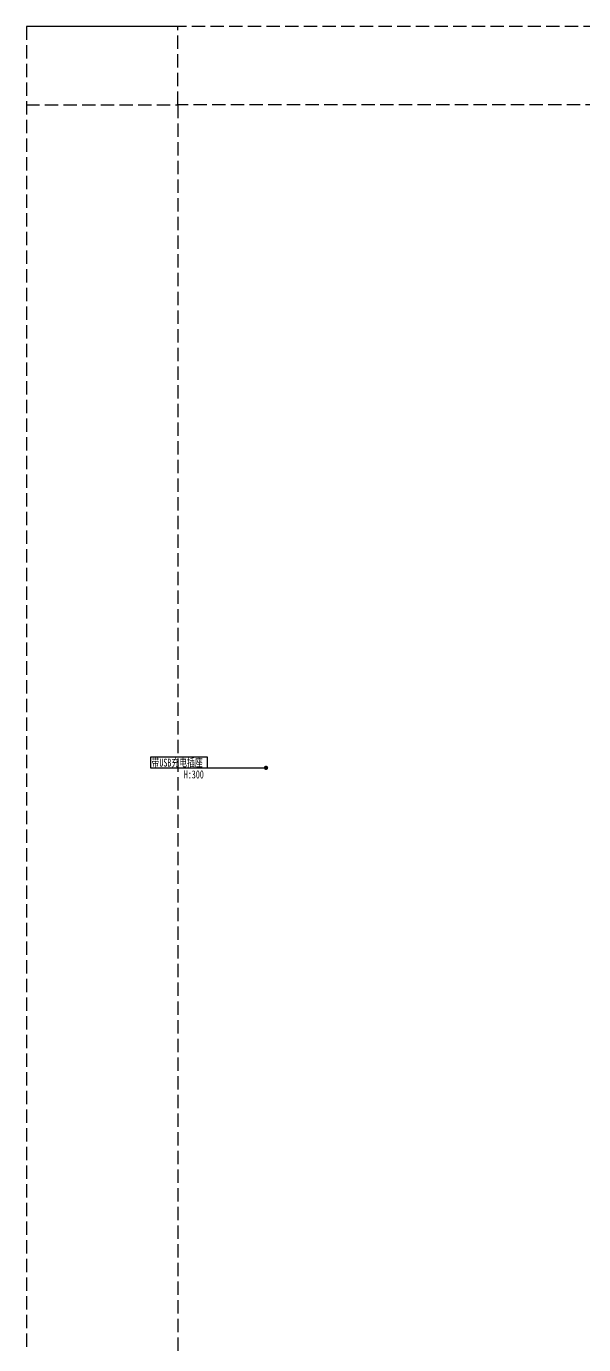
# Model space of a CAD drawing. Header units: millimetres. Extents: x -133666 to 880576, y -269375 to 86941.
# Drawn here: x 11891 to 22349, y -187788 to -163082 of the extents above; entities that cross this region are included whole.
import ezdxf

# ---------------------------------------------------------------- set-up
doc = ezdxf.new("R2010")
doc.units = ezdxf.units.MM
doc.header["$LTSCALE"] = 1000
doc.linetypes.add('DASH', pattern=[0.35, 0.25, -0.1])
doc.layers.add('DOTLN', color=2, linetype='DASH')
doc.layers.add('PUB_TEXT', color=7, linetype='CONTINUOUS')
doc.styles.add('黑体', font='simhei.ttf')

msp = doc.modelspace()

# ---------------------------------------------------------------- linework, layer by layer
at = {"layer": 'DOTLN', "linetype": 'DASH'}
for points in [[(11891.2, -164554.5), (14732.3, -164554.5), (14732.3, -163082.4), (11891.2, -163082.4)], [(11891.2, -220494), (43248, -220494), (43248, -163082.4), (11891.2, -163082.4)], [(14732.3, -218916.7), (41880.1, -218916.7), (41880.1, -164554.5), (14732.3, -164554.5)]]:
    msp.add_lwpolyline(points, close=True, dxfattribs=at)
at = {"layer": 'PUB_TEXT'}
msp.add_line((15287.5, -176978.3), (16389.1, -176978.3), dxfattribs=at)
msp.add_lwpolyline([(15287.5, -176978.3), (15287.5, -176779.4), (14219.2, -176779.4), (14219.2, -176978.3)], close=True, dxfattribs=at)
at = {"layer": 'PUB_TEXT', "const_width": 40}
msp.add_lwpolyline([(16389.1, -176998.3, 1), (16389.1, -176958.3, 1)], format="xyb", close=True, dxfattribs=at)

# ---------------------------------------------------------------- texts
at = {"layer": 'PUB_TEXT', "style": '黑体', "width": 0.7}
for s, p in [('带USB充电插座', (14240.4, -176955.6)), ('H:300', (14846.2, -177176.2))]:
    msp.add_text(s, height=150, dxfattribs=at).set_placement(p)

doc.saveas('drawing.dxf')
